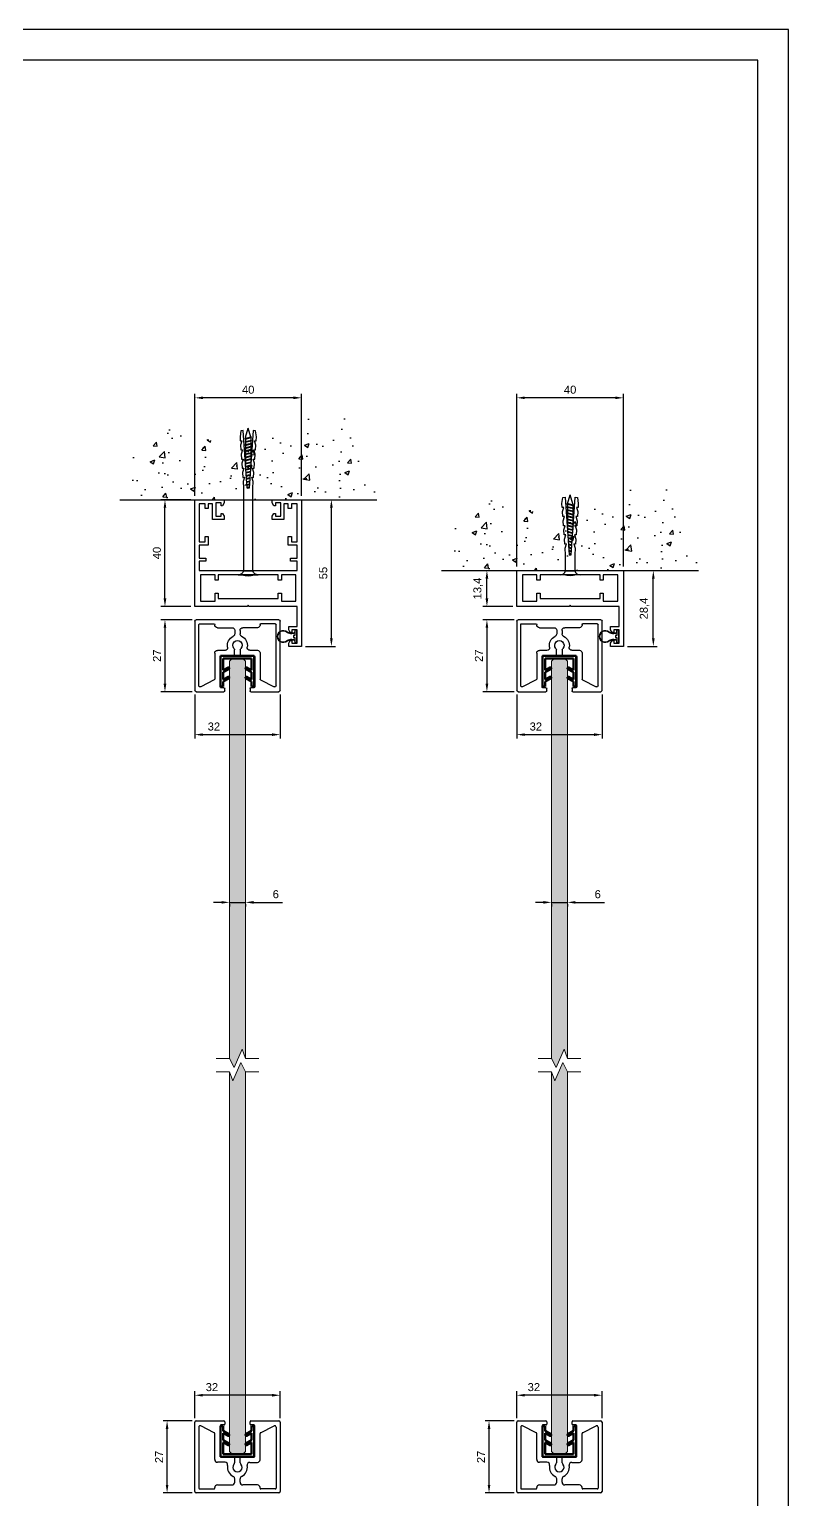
# Model space of a CAD drawing. Header units: millimetres. Extents: x 3538 to 5995, y -682 to 159.
# Drawn here: x 4450 to 4735, y -392 to 159 of the extents above; entities that cross this region are included whole.
import ezdxf

# ---------------------------------------------------------------- set-up
doc = ezdxf.new("R2010")
doc.units = ezdxf.units.MM
for name, color, linetype in [('Blocchi', 7, 'Continuous'), ('COMP', 41, 'Continuous'), ('GUARNIZIONE_MONT', 7, 'Continuous'), ('quote', 3, 'Continuous')]:
    doc.layers.add(name, color=color, linetype=linetype)
doc.layers.add('GLASS & JOINTS', color=250, linetype='Continuous', lineweight=13)
doc.layers.add('GLASS HATCH', color=7, linetype='Continuous', true_color=0xb8ffed, transparency=0.5)
doc.styles.get("Standard").update_dxf_attribs({"font": 'arial.ttf'})
doc.dimstyles.new('ISO-25$0', dxfattribs={"dimtxt": 3, "dimasz": 3, "dimexe": 1.5, "dimexo": 1.5, "dimgap": 1.5, "dimtad": 1, "dimtxsty": 'Standard', "dimcen": 2.5, "dimadec": 0, "dimazin": 0, "dimtfac": 1, "dimtmove": 0, "dimatfit": 3, "dimfxl": 1, "dimarcsym": 0})

# ---------------------------------------------------------------- blocks, each defined once
blk = doc.blocks.new('48750')
at = {"layer": 'COMP'}
for p, q in [((-3.8, 1.56), (-4.38, 1.84)), ((-1.46, 1.14), (-2.05, 1.14)), ((-4.38, -1.84), (-3.8, -1.56)), ((-2.05, -1.14), (-1.46, -1.14))]:
    blk.add_line(p, q, dxfattribs=at)
blk.add_lwpolyline([(-0.95, 1.75, -0.414214), (-1.45, 1.25), (-2.05, 1.25, -0.117054), (-3.75, 1.65), (-4.33, 1.94, 1.622467), (-4.33, -1.94), (-3.75, -1.65, -0.117054), (-2.05, -1.25), (-1.45, -1.25, -0.414214), (-0.95, -1.75), (-0.95, -2.41), (0, -2.41), (0, 2.41), (-0.95, 2.41)], format="xyb", close=True, dxfattribs=at)
blk.add_lwpolyline([(-0.1, 2.32), (-0.85, 2.32), (-0.85, 0.4), (-1.35, 0.4), (-1.35, -0.4), (-0.85, -0.4), (-0.85, -2.31), (-0.1, -2.31)], close=True, dxfattribs=at)
for centre, radius, start, end in [((-5.3, 0), 2.07, 63.2948, 296.7052), ((-2.05, 5.03), 3.89, 243.2948, 270), ((-1.46, 1.75), 0.61, 270, 0), ((-2.05, -5.03), 3.89, 90, 116.7052), ((-1.46, -1.75), 0.61, 0, 90)]:
    blk.add_arc(centre, radius, start, end, dxfattribs=at)
blk = doc.blocks.new('cassaporta Glass')
at = {"color": 4}
for p, q in [((20, 15), (15.2, 15)), ((15.2, 15), (15.2, 13.8)), ((15.2, 13.8), (15.77, 12.75)), ((15.77, 12.75), (16.4, 12.75)), ((16.4, 12.75), (16.4, 13.8)), ((16.4, 13.8), (18.4, 13.8)), ((18.4, 13.8), (18.4, 8.8)), ((20, -40), (20, 15)), ((15.77, 9.85), (15.2, 8.8)), ((15.2, 8.8), (15.2, 7.6)), ((15.2, 7.6), (18.4, 7.6)), ((16.4, 9.85), (15.77, 9.85)), ((16.4, 8.8), (16.4, 9.85)), ((18.4, 8.8), (16.4, 8.8)), ((18.4, 7.6), (18.4, 0)), ((-0.4, 0), (-20, 0)), ((-20, 0), (-20, -40)), ((-17.9, -11.8), (-17.9, -2)), ((-17.9, -2), (-12.45, -2)), ((-12.45, -2), (-12.45, -5)), ((-12.45, -5), (-11.25, -5)), ((-11.25, -5), (-11.25, -3)), ((-11.25, -3), (11.25, -3)), ((0, -0.4), (-0.4, 0)), ((0.4, 0), (0, -0.4)), ((18.4, 0), (0.4, 0)), ((11.25, -3), (11.25, -5)), ((11.25, -5), (12.45, -5)), ((12.45, -5), (12.45, -2)), ((12.45, -2), (17.9, -2)), ((17.9, -2), (17.9, -11.8)), ((-11.25, -9.8), (-12.45, -9.8)), ((-12.45, -9.8), (-12.45, -11.8)), ((-11.25, -11.8), (-11.25, -9.8)), ((12.45, -9.8), (11.25, -9.8)), ((11.25, -9.8), (11.25, -11.8)), ((12.45, -11.8), (12.45, -9.8)), ((-18.4, -16.9), (-18.4, -13.4)), ((-18.4, -13.4), (18.4, -13.4)), ((-12.45, -11.8), (-17.9, -11.8)), ((11.25, -11.8), (-11.25, -11.8)), ((17.9, -11.8), (12.45, -11.8)), ((18.4, -13.4), (18.4, -16.9)), ((-15.9, -16.9), (-18.4, -16.9)), ((-18.4, -22.95), (-18.4, -18.1)), ((-18.4, -18.1), (-15.9, -18.1)), ((-15.9, -18.1), (-15.9, -16.9)), ((18.4, -16.9), (15.9, -16.9)), ((15.9, -16.9), (15.9, -18.1)), ((15.9, -18.1), (18.4, -18.1)), ((18.4, -18.1), (18.4, -22.95)), ((-15, -22.95), (-18.4, -22.95)), ((-18.4, -38.4), (-18.4, -24.15)), ((-18.4, -24.15), (-16.2, -24.15)), ((-16.2, -24.15), (-16.2, -26.15)), ((-16.2, -26.15), (-15, -26.15)), ((-15, -26.15), (-15, -22.95)), ((18.4, -22.95), (15, -22.95)), ((15, -22.95), (15, -26.15)), ((15, -26.15), (16.2, -26.15)), ((16.2, -26.15), (16.2, -24.15)), ((16.2, -24.15), (18.4, -24.15)), ((18.4, -24.15), (18.4, -38.4)), ((-9, -32.6), (-13.4, -32.6)), ((-13.4, -32.6), (-13.4, -38.4)), ((-9, -33.8), (-9, -32.6)), ((13.4, -32.6), (9, -32.6)), ((9, -32.6), (9, -33.8)), ((13.4, -38.4), (13.4, -32.6)), ((-16.2, -38.4), (-18.4, -38.4)), ((-15, -36.7), (-16.2, -36.7)), ((-16.2, -36.7), (-16.2, -38.4)), ((-15, -38.4), (-15, -36.7)), ((-13.4, -38.4), (-15, -38.4)), ((-12.2, -38.8), (-12.2, -33.8)), ((-12.2, -33.8), (-10.2, -33.8)), ((-10.2, -33.8), (-10.2, -34.85)), ((-10.2, -34.85), (-9.58, -34.85)), ((-9.58, -37.75), (-10.2, -37.75)), ((-10.2, -37.75), (-10.2, -38.8)), ((-9.58, -34.85), (-9, -33.8)), ((-9, -38.8), (-9.58, -37.75)), ((9, -33.8), (9.57, -34.85)), ((9.57, -37.75), (9, -38.8)), ((9.57, -34.85), (10.2, -34.85)), ((10.2, -37.75), (9.57, -37.75)), ((10.2, -34.85), (10.2, -33.8)), ((10.2, -33.8), (12.2, -33.8)), ((10.2, -38.8), (10.2, -37.75)), ((12.2, -33.8), (12.2, -38.8)), ((15, -38.4), (13.4, -38.4)), ((16.2, -36.7), (15, -36.7)), ((15, -36.7), (15, -38.4)), ((16.2, -38.4), (16.2, -36.7)), ((18.4, -38.4), (16.2, -38.4)), ((-20, -40), (-9, -40)), ((-10.2, -38.8), (-12.2, -38.8)), ((-9, -40), (-9, -38.8)), ((9, -38.8), (9, -40)), ((9, -40), (20, -40)), ((12.2, -38.8), (10.2, -38.8))]:
    blk.add_line(p, q, dxfattribs=at)
blk = doc.blocks.new('tassello lungo')
at = {"color": 3}
blk.add_lwpolyline([(-1.72, 1.56), (1.72, 1.56), (1.72, 32.5), (1.89, 34.99), (1.38, 36.6), (2, 36.55), (2.13, 38.42), (1.62, 40.03), (2.24, 39.98), (2.37, 41.85), (1.86, 43.45), (2.48, 43.41), (2.61, 45.28), (2.1, 46.88), (2.72, 46.84), (2.85, 48.71), (2.34, 50.31), (2.96, 50.27), (3.07, 51.83), (2.76, 54.04), (1.88, 54.1), (0.37, 32.5), (-0.37, 32.5), (-1.88, 54.1), (-2.76, 54.04), (-3.07, 51.83), (-2.96, 50.27), (-2.34, 50.31), (-2.85, 48.71), (-2.72, 46.84), (-2.1, 46.88), (-2.61, 45.28), (-2.48, 43.41), (-1.86, 43.45), (-2.37, 41.85), (-2.24, 39.98), (-1.62, 40.03), (-2.13, 38.42), (-2, 36.55), (-1.38, 36.6), (-1.89, 34.99), (-1.72, 32.5)], close=True, dxfattribs=at)
at = {"color": 8}
for points in [[(-1.16, 51.16, 0.243659), (-1.16, 50.91)], [(-1.16, 50, 0.243659), (-1.16, 49.75)], [(1.16, 51.47, 0.243659), (1.16, 51.73)], [(1.16, 50.31, 0.243659), (1.16, 50.57)], [(-1.16, 48.84, 0.243659), (-1.16, 48.58)], [(-1.16, 47.68, 0.243659), (-1.16, 47.42)], [(-1.16, 46.52, 0.243659), (-1.16, 46.26)], [(-1.16, 45.36, 0.243659), (-1.16, 45.1)], [(-1.16, 44.2, 0.243659), (-1.16, 43.94)], [(1.16, 49.15, 0.243659), (1.16, 49.41)], [(1.16, 47.99, 0.243659), (1.16, 48.25)], [(1.16, 46.83, 0.243659), (1.16, 47.09)], [(1.16, 45.67, 0.243659), (1.16, 45.92)], [(1.16, 44.51, 0.243659), (1.16, 44.76)]]:
    blk.add_lwpolyline(points, format="xyb", dxfattribs=at)
for points in [[(-1.16, 51.16), (1.16, 51.73)], [(-1.16, 50.91), (1.16, 51.47)], [(-1.16, 50), (1.16, 50.57)], [(-1.16, 49.75), (1.16, 50.31)], [(-1.03, 51.61), (0, 55.04)], [(-1.03, 51.61), (-1.03, 51.19)], [(-1.03, 50.94), (-1.03, 50.03)], [(-1.03, 49.78), (-1.03, 48.87)], [(1.01, 51.69), (0, 55.04)], [(1.03, 51.44), (1.03, 50.54)], [(1.03, 50.28), (1.03, 49.38)], [(-1.16, 48.84), (1.16, 49.41)], [(-1.16, 48.58), (1.16, 49.15)], [(-1.16, 47.68), (1.16, 48.25)], [(-1.16, 47.42), (1.16, 47.99)], [(-1.16, 46.52), (1.16, 47.09)], [(-1.16, 46.26), (1.16, 46.83)], [(-1.16, 45.36), (1.16, 45.92)], [(-1.16, 45.1), (1.16, 45.67)], [(-1.16, 44.2), (1.16, 44.76)], [(-1.16, 43.94), (1.16, 44.51)], [(-1.03, 48.61), (-1.03, 47.71)], [(-1.03, 47.45), (-1.03, 46.55)], [(-1.03, 46.29), (-1.03, 45.39)], [(-1.03, 45.13), (-1.03, 44.23)], [(1.03, 49.12), (1.03, 48.22)], [(1.03, 47.96), (1.03, 47.05)], [(1.03, 46.8), (1.03, 45.89)], [(1.03, 45.64), (1.03, 44.73)], [(1.03, 44.48), (1.03, 43.57)], [(-1.11, 43.05), (1.15, 43.6)], [(-1.09, 42.8), (1.13, 43.34)], [(-1.03, 43.97), (-1.03, 43.07)], [(-1.03, 42.81), (-1.03, 41.93)], [(-1.03, 41.91), (1.07, 42.42)], [(-1.01, 41.66), (1.05, 42.16)], [(-0.95, 40.77), (0.98, 41.24)], [(-0.93, 40.51), (0.96, 40.98)], [(-0.87, 39.63), (0.9, 40.06)], [(-0.85, 39.37), (0.88, 39.8)], [(-0.79, 38.48), (0.82, 38.88)], [(-0.77, 38.23), (0.8, 38.62)], [(1.03, 43.32), (1.03, 42.41)], [(1.03, 42.15), (1.03, 41.93)], [(-0.71, 37.34), (0.74, 37.7)], [(-0.69, 37.09), (0.72, 37.43)], [(-0.63, 36.2), (0.65, 36.52)], [(-0.61, 35.95), (0.63, 36.25)], [(-0.55, 35.06), (0.57, 35.33)], [(-0.53, 34.81), (0.55, 35.07)], [(-0.47, 33.92), (0.49, 34.15)], [(-0.45, 33.67), (0.47, 33.89)], [(-0.39, 32.78), (0.4, 32.97)], [(-0.37, 32.53), (0.39, 32.71)]]:
    blk.add_lwpolyline(points, dxfattribs=at)
at = {"color": 3}
blk.add_lwpolyline([(-3.75, 0), (3.75, 0, -0.340122), (1.72, 1.56), (-1.72, 1.56, -0.340122)], format="xyb", close=True, dxfattribs=at)
blk.add_lwpolyline([(-2.34, 0, 0.133333), (2.34, 0)], format="xyb", dxfattribs=at)
blk = doc.blocks.new('tassello')
at = {"color": 3}
blk.add_lwpolyline([(3, 0), (-3, 0, -0.340122), (-1.38, -1.25), (1.38, -1.25, -0.340122)], format="xyb", close=True, dxfattribs=at)
blk.add_lwpolyline([(1.87, 0, 0.133333), (-1.88, 0)], format="xyb", dxfattribs=at)
blk.add_lwpolyline([(1.38, -1.25), (-1.38, -1.25), (-1.38, -6), (-1.51, -8), (-1.1, -9.28), (-1.6, -9.24), (-1.71, -10.74), (-1.29, -12.02), (-1.79, -11.99), (-1.9, -13.48), (-1.49, -14.76), (-1.99, -14.73), (-2.09, -16.23), (-1.68, -17.51), (-2.18, -17.47), (-2.28, -18.97), (-1.87, -20.25), (-2.37, -20.22), (-2.46, -21.46), (-2.2, -23.23), (-1.51, -23.28), (-0.3, -6), (0.3, -6), (1.51, -23.28), (2.2, -23.23), (2.46, -21.46), (2.37, -20.22), (1.87, -20.25), (2.28, -18.97), (2.18, -17.47), (1.68, -17.51), (2.09, -16.23), (1.99, -14.73), (1.49, -14.76), (1.9, -13.48), (1.79, -11.99), (1.29, -12.02), (1.71, -10.74), (1.6, -9.24), (1.1, -9.28), (1.51, -8), (1.38, -6)], close=True, dxfattribs=at)
at = {"color": 8}
for points in [[(0.49, -8.76), (-0.51, -9)], [(0.44, -8.05), (-0.46, -8.27)], [(0.43, -7.85), (-0.44, -8.06)], [(0.38, -7.14), (-0.39, -7.32)], [(0.36, -6.93), (-0.38, -7.11)], [(0.31, -6.22), (-0.32, -6.38)], [(0.3, -6.02), (-0.31, -6.17)], [(0.76, -12.61), (-0.79, -12.99)], [(0.75, -12.41), (-0.77, -12.78)], [(0.7, -11.7), (-0.72, -12.05)], [(0.68, -11.5), (-0.71, -11.84)], [(0.63, -10.79), (-0.65, -11.1)], [(0.62, -10.59), (-0.64, -10.89)], [(0.57, -9.87), (-0.59, -10.16)], [(0.55, -9.67), (-0.57, -9.95)], [(0.5, -8.96), (-0.52, -9.21)], [(0.92, -15.36), (-0.93, -15.81)], [(0.92, -16.29), (-0.93, -16.74)], [(0.92, -17.22), (-0.93, -17.67)], [(0.89, -14.44), (-0.92, -14.88)], [(0.92, -15.15), (-0.93, -15.61)], [(0.92, -16.08), (-0.93, -16.53)], [(0.92, -17.01), (-0.93, -17.46)], [(0.87, -14.24), (-0.9, -14.67)], [(0.82, -13.53), (-0.85, -13.94)], [(0.81, -13.32), (-0.84, -13.73)], [(-0.82, -13.72), (-0.82, -13.55)], [(-0.82, -14.65), (-0.82, -13.93)], [(-0.82, -15.58), (-0.82, -14.86)], [(-0.82, -16.51), (-0.82, -15.79)], [(-0.82, -17.44), (-0.82, -16.72)], [(0.83, -14.25), (0.83, -13.55)], [(0.83, -15.18), (0.83, -14.45)], [(0.83, -16.11), (0.83, -15.38)], [(0.83, -17.03), (0.83, -16.31)], [(0.83, -17.96), (0.83, -17.24)], [(0.92, -18.14), (-0.93, -18.6)], [(0.92, -19.07), (-0.93, -19.53)], [(0.92, -20), (-0.93, -20.45)], [(0.92, -20.93), (-0.93, -21.38)], [(0.92, -17.94), (-0.93, -18.39)], [(0.92, -18.87), (-0.93, -19.32)], [(0.92, -19.8), (-0.93, -20.25)], [(0.92, -20.72), (-0.93, -21.18)], [(-0.82, -18.37), (-0.82, -17.64)], [(-0.82, -19.3), (-0.82, -18.57)], [(-0.82, -20.22), (-0.82, -19.5)], [(-0.82, -21.15), (-0.82, -20.43)], [(-0.8, -21.35), (0, -24.04)], [(0.83, -21.29), (0, -24.04)], [(0.83, -18.89), (0.83, -18.17)], [(0.83, -19.82), (0.83, -19.1)], [(0.83, -20.75), (0.83, -20.03)], [(0.83, -21.29), (0.83, -20.95)]]:
    blk.add_lwpolyline(points, dxfattribs=at)
for points in [[(-0.93, -15.61, 0.243659), (-0.93, -15.81)], [(-0.93, -16.53, 0.243659), (-0.93, -16.74)], [(-0.93, -17.46, 0.243659), (-0.93, -17.67)], [(0.92, -15.36, 0.243659), (0.92, -15.15)], [(0.92, -16.29, 0.243659), (0.92, -16.08)], [(0.92, -17.22, 0.243659), (0.92, -17.01)], [(-0.93, -18.39, 0.243659), (-0.93, -18.6)], [(-0.93, -19.32, 0.243659), (-0.93, -19.53)], [(-0.93, -20.25, 0.243659), (-0.93, -20.45)], [(-0.93, -21.18, 0.243659), (-0.93, -21.38)], [(0.92, -18.14, 0.243659), (0.92, -17.94)], [(0.92, -19.07, 0.243659), (0.92, -18.87)], [(0.92, -20, 0.243659), (0.92, -19.8)], [(0.92, -20.93, 0.243659), (0.92, -20.72)]]:
    blk.add_lwpolyline(points, format="xyb", dxfattribs=at)
blk = doc.blocks.new('guarnizione vetro 6mm porta')
at = {"layer": 'GUARNIZIONE_MONT', "color": 7, "linetype": 'Continuous', "lineweight": 50}
for p, q in [((-5.3, 11.5), (-6.3, 11.5)), ((-6.3, 11.5), (-6.3, 0)), ((-5.3, 9.73), (-5.3, 11.5)), ((5.3, 11.5), (5.3, 9.73)), ((6.3, 11.5), (5.3, 11.5)), ((6.3, 0), (6.3, 11.5)), ((-3.18, 8.51), (-5.3, 9.73)), ((-5.3, 6.23), (-5.3, 8.92)), ((-5.3, 8.92), (-3.53, 7.9)), ((-3.18, 5.01), (-5.3, 6.23)), ((-3.12, 8.01), (-3.07, 8.1)), ((3.07, 8.1), (3.12, 8.01)), ((5.3, 9.73), (3.18, 8.51)), ((5.3, 6.23), (3.18, 5.01)), ((3.53, 7.9), (5.3, 8.92)), ((5.3, 8.92), (5.3, 6.23)), ((-6.3, 0), (6.3, 0)), ((-5.3, 1), (-5.3, 5.42)), ((-5.3, 5.42), (-3.53, 4.4)), ((5.3, 1), (-5.3, 1)), ((-3.12, 4.51), (-3.07, 4.6)), ((3.07, 4.6), (3.12, 4.51)), ((3.53, 4.4), (5.3, 5.42)), ((5.3, 5.42), (5.3, 1))]:
    blk.add_line(p, q, dxfattribs=at)
for centre, start, end in [((-3.38, 8.16), 240, 330), ((-3.33, 8.25), 330, 60), ((3.33, 8.25), 120, 210), ((3.38, 8.16), 210, 300), ((-3.38, 4.66), 240, 330), ((-3.33, 4.75), 330, 60), ((3.33, 4.75), 120, 210), ((3.38, 4.66), 210, 300)]:
    blk.add_arc(centre, 0.3, start, end, dxfattribs=at)
blk = doc.blocks.new('*D14')
at = {"layer": 'Defpoints', "color": 0, "transparency": 16777216}
for p in [(4525.4, -167.07), (4531.4, -167.07), (4531.4, -167.86)]:
    blk.add_point(p, dxfattribs=at)
at = {"layer": 'quote', "color": 0, "lineweight": -2, "transparency": 16777216}
for p, q in [((4522.4, -167.86), (4519.4, -167.86)), ((4525.4, -167.86), (4531.4, -167.86)), ((4525.4, -168.57), (4525.4, -169.36)), ((4531.4, -168.57), (4531.4, -169.36)), ((4534.4, -167.86), (4545.25, -167.86))]:
    blk.add_line(p, q, dxfattribs=at)
at = {"layer": 'quote', "color": 0, "transparency": 16777216}
for points in [[(4522.4, -167.36), (4522.4, -168.36), (4525.4, -167.86)], [(4534.4, -167.36), (4534.4, -168.36), (4531.4, -167.86)]]:
    blk.add_solid(points, dxfattribs=at)
at = {"layer": 'quote', "color": 0, "transparency": 16777216, "insert": (4542.76, -164.83), "char_height": 3, "attachment_point": 5}
blk.add_mtext('6', dxfattribs=at)
blk = doc.blocks.new('*D15')
at = {"layer": 'Defpoints', "color": 0, "transparency": 16777216}
for p in [(4646.2, -167.07), (4652.2, -167.07), (4652.2, -167.86)]:
    blk.add_point(p, dxfattribs=at)
at = {"layer": 'quote', "color": 0, "lineweight": -2, "transparency": 16777216}
for p, q in [((4643.2, -167.86), (4640.2, -167.86)), ((4646.2, -167.86), (4652.2, -167.86)), ((4646.2, -168.57), (4646.2, -169.36)), ((4652.2, -168.57), (4652.2, -169.36)), ((4655.2, -167.86), (4666.05, -167.86))]:
    blk.add_line(p, q, dxfattribs=at)
at = {"layer": 'quote', "color": 0, "transparency": 16777216}
for points in [[(4643.2, -167.36), (4643.2, -168.36), (4646.2, -167.86)], [(4655.2, -167.36), (4655.2, -168.36), (4652.2, -167.86)]]:
    blk.add_solid(points, dxfattribs=at)
at = {"layer": 'quote', "color": 0, "transparency": 16777216, "insert": (4663.56, -164.83), "char_height": 3, "attachment_point": 5}
blk.add_mtext('6', dxfattribs=at)
blk = doc.blocks.new('Cartiglio A3')
at = {"color": 6}
for points in [[(0, 726.876), (0, 0), (1034.376, 0), (1034.376, 726.876)], [(10, 716.876), (10, 10), (1024.376, 10), (1024.376, 716.876)]]:
    blk.add_lwpolyline(points, close=True, dxfattribs=at)
blk = doc.blocks.new('*D42')
at = {"layer": 'Defpoints', "color": 0, "transparency": 16777216}
for p in [(4501.18, -16.87), (4512.4, -16.87), (4512.4, -56.87)]:
    blk.add_point(p, dxfattribs=at)
at = {"layer": 'quote', "color": 0, "lineweight": -2, "transparency": 16777216}
for p, q in [((4510.9, -16.87), (4499.68, -16.87)), ((4501.18, -53.87), (4501.18, -19.87)), ((4510.9, -56.87), (4499.68, -56.87))]:
    blk.add_line(p, q, dxfattribs=at)
at = {"layer": 'quote', "color": 0, "transparency": 16777216}
for points in [[(4500.68, -19.87), (4501.68, -19.87), (4501.18, -16.87)], [(4500.68, -53.87), (4501.68, -53.87), (4501.18, -56.87)]]:
    blk.add_solid(points, dxfattribs=at)
at = {"layer": 'quote', "color": 0, "transparency": 16777216, "insert": (4498.15, -36.87), "char_height": 3, "attachment_point": 5, "rotation": 90}
blk.add_mtext('40', dxfattribs=at)
blk = doc.blocks.new('*D43')
at = {"layer": 'Defpoints', "color": 0, "transparency": 16777216}
for p in [(4552.4, -16.87), (4563.62, -16.87), (4552.4, -71.87)]:
    blk.add_point(p, dxfattribs=at)
at = {"layer": 'quote', "color": 0, "lineweight": -2, "transparency": 16777216}
for p, q in [((4553.9, -16.87), (4565.12, -16.87)), ((4563.62, -68.87), (4563.62, -19.87)), ((4553.9, -71.87), (4565.12, -71.87))]:
    blk.add_line(p, q, dxfattribs=at)
at = {"layer": 'quote', "color": 0, "transparency": 16777216}
for points in [[(4563.12, -19.87), (4564.12, -19.87), (4563.62, -16.87)], [(4563.12, -68.87), (4564.12, -68.87), (4563.62, -71.87)]]:
    blk.add_solid(points, dxfattribs=at)
at = {"layer": 'quote', "color": 0, "transparency": 16777216, "insert": (4560.59, -44.37), "char_height": 3, "attachment_point": 5, "rotation": 90}
blk.add_mtext('55', dxfattribs=at)
blk = doc.blocks.new('*D44')
at = {"layer": 'Defpoints', "color": 0, "transparency": 16777216}
for p in [(4512.4, 21.33), (4512.4, -16.87), (4552.4, -16.87)]:
    blk.add_point(p, dxfattribs=at)
at = {"layer": 'quote', "color": 0, "lineweight": -2, "transparency": 16777216}
for p, q in [((4512.4, -15.37), (4512.4, 22.83)), ((4552.4, -15.37), (4552.4, 22.83)), ((4549.4, 21.33), (4515.4, 21.33))]:
    blk.add_line(p, q, dxfattribs=at)
at = {"layer": 'quote', "color": 0, "transparency": 16777216}
for points in [[(4515.4, 21.83), (4515.4, 20.83), (4512.4, 21.33)], [(4549.4, 21.83), (4549.4, 20.83), (4552.4, 21.33)]]:
    blk.add_solid(points, dxfattribs=at)
at = {"layer": 'quote', "color": 0, "transparency": 16777216, "insert": (4532.4, 24.36), "char_height": 3, "attachment_point": 5}
blk.add_mtext('40', dxfattribs=at)
blk = doc.blocks.new('*D45')
at = {"layer": 'Defpoints', "color": 0, "transparency": 16777216}
for p in [(4621.98, -43.47), (4621.98, -43.47), (4633.2, -56.87)]:
    blk.add_point(p, dxfattribs=at)
at = {"layer": 'quote', "color": 0, "lineweight": -2, "transparency": 16777216}
for p, q in [((4621.98, -53.87), (4621.98, -46.47)), ((4631.7, -56.87), (4620.48, -56.87))]:
    blk.add_line(p, q, dxfattribs=at)
at = {"layer": 'quote', "color": 0, "transparency": 16777216}
for points in [[(4621.48, -46.47), (4622.48, -46.47), (4621.98, -43.47)], [(4621.48, -53.87), (4622.48, -53.87), (4621.98, -56.87)]]:
    blk.add_solid(points, dxfattribs=at)
at = {"layer": 'quote', "color": 0, "transparency": 16777216, "insert": (4618.68, -50.17), "char_height": 3, "attachment_point": 5, "rotation": 90}
blk.add_mtext('13,4', dxfattribs=at)
blk = doc.blocks.new('*D46')
at = {"layer": 'Defpoints', "color": 0, "transparency": 16777216}
for p in [(4684.42, -43.47), (4684.42, -43.47), (4673.2, -71.87)]:
    blk.add_point(p, dxfattribs=at)
at = {"layer": 'quote', "color": 0, "lineweight": -2, "transparency": 16777216}
for p, q in [((4684.42, -68.87), (4684.42, -46.47)), ((4674.7, -71.87), (4685.92, -71.87))]:
    blk.add_line(p, q, dxfattribs=at)
at = {"layer": 'quote', "color": 0, "transparency": 16777216}
for points in [[(4683.92, -46.47), (4684.92, -46.47), (4684.42, -43.47)], [(4683.92, -68.87), (4684.92, -68.87), (4684.42, -71.87)]]:
    blk.add_solid(points, dxfattribs=at)
at = {"layer": 'quote', "color": 0, "transparency": 16777216, "insert": (4681.12, -57.67), "char_height": 3, "attachment_point": 5, "rotation": 90}
blk.add_mtext('28,4', dxfattribs=at)
blk = doc.blocks.new('*D47')
at = {"layer": 'Defpoints', "color": 0, "transparency": 16777216}
for p in [(4633.2, 21.33), (4633.2, -43.47), (4673.2, -43.47)]:
    blk.add_point(p, dxfattribs=at)
at = {"layer": 'quote', "color": 0, "lineweight": -2, "transparency": 16777216}
for p, q in [((4633.2, -41.97), (4633.2, 22.83)), ((4673.2, -41.97), (4673.2, 22.83)), ((4670.2, 21.33), (4636.2, 21.33))]:
    blk.add_line(p, q, dxfattribs=at)
at = {"layer": 'quote', "color": 0, "transparency": 16777216}
for points in [[(4636.2, 21.83), (4636.2, 20.83), (4633.2, 21.33)], [(4670.2, 21.83), (4670.2, 20.83), (4673.2, 21.33)]]:
    blk.add_solid(points, dxfattribs=at)
at = {"layer": 'quote', "color": 0, "transparency": 16777216, "insert": (4653.2, 24.36), "char_height": 3, "attachment_point": 5}
blk.add_mtext('40', dxfattribs=at)
blk = doc.blocks.new('*D66')
at = {"layer": 'Defpoints', "color": 0, "transparency": 16777216}
for p in [(4512.87, -61.87), (4501.18, -88.87), (4512.87, -88.87)]:
    blk.add_point(p, dxfattribs=at)
at = {"layer": 'quote', "color": 0, "lineweight": -2, "transparency": 16777216}
for p, q in [((4511.37, -61.87), (4499.68, -61.87)), ((4501.18, -64.87), (4501.18, -85.87)), ((4511.37, -88.87), (4499.68, -88.87))]:
    blk.add_line(p, q, dxfattribs=at)
at = {"layer": 'quote', "color": 0, "transparency": 16777216}
for points in [[(4500.68, -64.87), (4501.68, -64.87), (4501.18, -61.87)], [(4500.68, -85.87), (4501.68, -85.87), (4501.18, -88.87)]]:
    blk.add_solid(points, dxfattribs=at)
at = {"layer": 'quote', "color": 0, "transparency": 16777216, "insert": (4498.18, -75.37), "char_height": 3, "attachment_point": 5, "rotation": 90}
blk.add_mtext('27', dxfattribs=at)
blk = doc.blocks.new('*D67')
at = {"layer": 'Defpoints', "color": 0, "transparency": 16777216}
for p in [(4512.37, -88.37), (4544.37, -88.37), (4544.37, -104.97)]:
    blk.add_point(p, dxfattribs=at)
at = {"layer": 'quote', "color": 0, "lineweight": -2, "transparency": 16777216}
for p, q in [((4512.37, -89.87), (4512.37, -106.47)), ((4544.37, -89.87), (4544.37, -106.47)), ((4515.37, -104.97), (4541.37, -104.97))]:
    blk.add_line(p, q, dxfattribs=at)
at = {"layer": 'quote', "color": 0, "transparency": 16777216}
for points in [[(4515.37, -104.47), (4515.37, -105.47), (4512.37, -104.97)], [(4541.37, -104.47), (4541.37, -105.47), (4544.37, -104.97)]]:
    blk.add_solid(points, dxfattribs=at)
at = {"layer": 'quote', "color": 0, "transparency": 16777216, "insert": (4519.54, -101.94), "char_height": 3, "attachment_point": 5}
blk.add_mtext('32', dxfattribs=at)
blk = doc.blocks.new('*D68')
at = {"layer": 'Defpoints', "color": 0, "transparency": 16777216}
for p in [(4501.97, -362.32), (4512.87, -362.32), (4512.87, -389.32)]:
    blk.add_point(p, dxfattribs=at)
at = {"layer": 'quote', "color": 0, "lineweight": -2, "transparency": 16777216}
for p, q in [((4511.37, -362.32), (4500.47, -362.32)), ((4501.97, -386.32), (4501.97, -365.32)), ((4511.37, -389.32), (4500.47, -389.32))]:
    blk.add_line(p, q, dxfattribs=at)
at = {"layer": 'quote', "color": 0, "transparency": 16777216}
for points in [[(4501.47, -365.32), (4502.47, -365.32), (4501.97, -362.32)], [(4501.47, -386.32), (4502.47, -386.32), (4501.97, -389.32)]]:
    blk.add_solid(points, dxfattribs=at)
at = {"layer": 'quote', "color": 0, "transparency": 16777216, "insert": (4498.97, -375.82), "char_height": 3, "attachment_point": 5, "rotation": 90}
blk.add_mtext('27', dxfattribs=at)
blk = doc.blocks.new('*D69')
at = {"layer": 'Defpoints', "color": 0, "transparency": 16777216}
for p in [(4512.37, -352.69), (4512.37, -362.82), (4544.37, -362.82)]:
    blk.add_point(p, dxfattribs=at)
at = {"layer": 'quote', "color": 0, "lineweight": -2, "transparency": 16777216}
for p, q in [((4512.37, -361.32), (4512.37, -351.19)), ((4541.37, -352.69), (4515.37, -352.69)), ((4544.37, -361.32), (4544.37, -351.19))]:
    blk.add_line(p, q, dxfattribs=at)
at = {"layer": 'quote', "color": 0, "transparency": 16777216}
for points in [[(4515.37, -352.19), (4515.37, -353.19), (4512.37, -352.69)], [(4541.37, -352.19), (4541.37, -353.19), (4544.37, -352.69)]]:
    blk.add_solid(points, dxfattribs=at)
at = {"layer": 'quote', "color": 0, "transparency": 16777216, "insert": (4518.8, -349.66), "char_height": 3, "attachment_point": 5}
blk.add_mtext('32', dxfattribs=at)
blk = doc.blocks.new('*D70')
at = {"layer": 'Defpoints', "color": 0, "transparency": 16777216}
for p in [(4633.67, -61.87), (4621.98, -88.87), (4633.67, -88.87)]:
    blk.add_point(p, dxfattribs=at)
at = {"layer": 'quote', "color": 0, "lineweight": -2, "transparency": 16777216}
for p, q in [((4632.17, -61.87), (4620.48, -61.87)), ((4621.98, -64.87), (4621.98, -85.87)), ((4632.17, -88.87), (4620.48, -88.87))]:
    blk.add_line(p, q, dxfattribs=at)
at = {"layer": 'quote', "color": 0, "transparency": 16777216}
for points in [[(4621.48, -64.87), (4622.48, -64.87), (4621.98, -61.87)], [(4621.48, -85.87), (4622.48, -85.87), (4621.98, -88.87)]]:
    blk.add_solid(points, dxfattribs=at)
at = {"layer": 'quote', "color": 0, "transparency": 16777216, "insert": (4618.98, -75.37), "char_height": 3, "attachment_point": 5, "rotation": 90}
blk.add_mtext('27', dxfattribs=at)
blk = doc.blocks.new('*D71')
at = {"layer": 'Defpoints', "color": 0, "transparency": 16777216}
for p in [(4633.17, -88.37), (4665.17, -88.37), (4665.17, -104.97)]:
    blk.add_point(p, dxfattribs=at)
at = {"layer": 'quote', "color": 0, "lineweight": -2, "transparency": 16777216}
for p, q in [((4633.17, -89.87), (4633.17, -106.47)), ((4665.17, -89.87), (4665.17, -106.47)), ((4636.17, -104.97), (4662.17, -104.97))]:
    blk.add_line(p, q, dxfattribs=at)
at = {"layer": 'quote', "color": 0, "transparency": 16777216}
for points in [[(4636.17, -104.47), (4636.17, -105.47), (4633.17, -104.97)], [(4662.17, -104.47), (4662.17, -105.47), (4665.17, -104.97)]]:
    blk.add_solid(points, dxfattribs=at)
at = {"layer": 'quote', "color": 0, "transparency": 16777216, "insert": (4640.34, -101.94), "char_height": 3, "attachment_point": 5}
blk.add_mtext('32', dxfattribs=at)
blk = doc.blocks.new('*D72')
at = {"layer": 'Defpoints', "color": 0, "transparency": 16777216}
for p in [(4622.77, -362.32), (4633.67, -362.32), (4633.67, -389.32)]:
    blk.add_point(p, dxfattribs=at)
at = {"layer": 'quote', "color": 0, "lineweight": -2, "transparency": 16777216}
for p, q in [((4632.17, -362.32), (4621.27, -362.32)), ((4622.77, -386.32), (4622.77, -365.32)), ((4632.17, -389.32), (4621.27, -389.32))]:
    blk.add_line(p, q, dxfattribs=at)
at = {"layer": 'quote', "color": 0, "transparency": 16777216}
for points in [[(4622.27, -365.32), (4623.27, -365.32), (4622.77, -362.32)], [(4622.27, -386.32), (4623.27, -386.32), (4622.77, -389.32)]]:
    blk.add_solid(points, dxfattribs=at)
at = {"layer": 'quote', "color": 0, "transparency": 16777216, "insert": (4619.77, -375.82), "char_height": 3, "attachment_point": 5, "rotation": 90}
blk.add_mtext('27', dxfattribs=at)
blk = doc.blocks.new('*D73')
at = {"layer": 'Defpoints', "color": 0, "transparency": 16777216}
for p in [(4633.17, -352.69), (4633.17, -362.82), (4665.17, -362.82)]:
    blk.add_point(p, dxfattribs=at)
at = {"layer": 'quote', "color": 0, "lineweight": -2, "transparency": 16777216}
for p, q in [((4633.17, -361.32), (4633.17, -351.19)), ((4662.17, -352.69), (4636.17, -352.69)), ((4665.17, -361.32), (4665.17, -351.19))]:
    blk.add_line(p, q, dxfattribs=at)
at = {"layer": 'quote', "color": 0, "transparency": 16777216}
for points in [[(4636.17, -352.19), (4636.17, -353.19), (4633.17, -352.69)], [(4662.17, -352.19), (4662.17, -353.19), (4665.17, -352.69)]]:
    blk.add_solid(points, dxfattribs=at)
at = {"layer": 'quote', "color": 0, "transparency": 16777216, "insert": (4639.6, -349.66), "char_height": 3, "attachment_point": 5}
blk.add_mtext('32', dxfattribs=at)
blk = doc.blocks.new('ANTA SLIM 8mm')
at = {"color": 7}
for p, q in [((3182.88, -468.56), (3182.88, -442.56)), ((3183.38, -442.06), (3193.83, -442.06)), ((3184.38, -444.37), (3184.38, -467.26)), ((3190.21, -446.47), (3185.1, -443.92)), ((3192.38, -443.86), (3192.38, -455.26)), ((3193.83, -443.56), (3192.68, -443.56)), ((3194.13, -442.36), (3194.13, -443.26)), ((3203.63, -443.26), (3203.63, -442.36)), ((3203.93, -442.06), (3214.38, -442.06)), ((3205.08, -443.56), (3203.93, -443.56)), ((3205.38, -455.26), (3205.38, -443.86)), ((3207.55, -446.47), (3212.66, -443.92)), ((3213.38, -444.37), (3213.38, -467.26)), ((3214.88, -442.56), (3214.88, -468.56)), ((3190.38, -456.56), (3190.38, -446.74)), ((3207.38, -456.59), (3207.38, -446.74)), ((3194.22, -457.56), (3191.38, -457.56)), ((3192.68, -455.56), (3197.49, -455.56)), ((3197.79, -455.86), (3197.79, -457.76)), ((3199.97, -457.76), (3199.97, -455.86)), ((3200.27, -455.56), (3205.08, -455.56)), ((3203.55, -457.59), (3206.38, -457.59)), ((3184.68, -467.56), (3190.08, -467.56)), ((3190.38, -467.26), (3190.38, -467.06)), ((3191.38, -466.06), (3196.88, -466.06)), ((3197.88, -465.06), (3197.88, -463.76)), ((3199.88, -465.06), (3199.88, -463.76)), ((3206.38, -466.06), (3200.88, -466.06)), ((3207.38, -467.26), (3207.38, -467.06)), ((3213.08, -467.56), (3207.68, -467.56)), ((3214.38, -469.06), (3183.38, -469.06))]:
    blk.add_line(p, q, dxfattribs=at)
for centre, radius, start, end in [((3183.38, -442.56), 0.5, 90, 180), ((3184.88, -444.37), 0.5, 63.4349, 180), ((3190.08, -446.74), 0.3, 360, 63.4349), ((3192.68, -443.86), 0.3, 90, 180), ((3193.83, -442.36), 0.3, 0, 90), ((3193.83, -443.26), 0.3, 270, 0), ((3203.93, -442.36), 0.3, 90, 180), ((3203.93, -443.26), 0.3, 180, 270), ((3205.08, -443.86), 0.3, 0, 90), ((3207.68, -446.74), 0.3, 116.5651, 180), ((3212.88, -444.37), 0.5, 0, 116.5651), ((3214.38, -442.56), 0.5, 0, 90), ((3191.38, -456.56), 1, 180, 270), ((3192.68, -455.26), 0.3, 180, 270), ((3194.22, -458.56), 1, 349.1459, 90), ((3197.49, -455.86), 0.3, 360, 90), ((3200.27, -455.86), 0.3, 90, 180), ((3205.08, -455.26), 0.3, 270, 0), ((3206.38, -456.59), 1, 270, 0), ((3198.88, -459.45), 3.75, 169.1459, 245.0989), ((3198.88, -459.45), 1.75, 137.369, 42.631), ((3196.88, -463.76), 1, 0, 65.0989), ((3197.04, -457.76), 0.75, 317.369, 0), ((3200.88, -463.76), 1, 114.9011, 180), ((3200.72, -457.76), 0.75, 180, 222.631), ((3198.88, -459.45), 3.75, 294.9011, 10.4859), ((3203.55, -458.59), 1, 90, 190.4859), ((3183.38, -468.56), 0.5, 180, 270), ((3184.68, -467.26), 0.3, 180, 270), ((3190.08, -467.26), 0.3, 270, 0), ((3191.38, -467.06), 1, 90, 180), ((3196.88, -465.06), 1, 270, 0), ((3200.88, -465.06), 1, 180, 270), ((3206.38, -467.06), 1, 0, 90), ((3207.68, -467.26), 0.3, 180, 270), ((3213.08, -467.26), 0.3, 270, 0), ((3214.38, -468.56), 0.5, 270, 0)]:
    blk.add_arc(centre, radius, start, end, dxfattribs=at)

msp = doc.modelspace()

# ---------------------------------------------------------------- hatches: boundary and pattern name
h = msp.add_hatch()
h.set_pattern_fill('AR-CONC', color=256, scale=0.1)
h.set_pattern_definition([(50, (2047.692, -1587.011), (18.21847, -1.59391), [1.905, -20.955]), (355, (2047.692, -1587.011), (-3.52434, 19.10568), [1.524, -16.76406]), (100.45144, (2049.21, -1587.144), (14.69412, 17.51178), [1.619, -17.80902]), (46.1842, (2047.692, -1581.931), (27.1079, -4.20423), [2.8575, -31.4325]), (96.6356, (2049.951, -1582.281), (23.74041, 24.74261), [2.4285, -26.71356]), (351.1842, (2047.692, -1581.93), (23.74041, 24.7426), [2.286, -25.14597]), (21, (2050.232, -1583.201), (15.16144, -10.22652), [1.905, -20.955]), (326, (2050.232, -1583.201), (6.1802, 18.4188), [1.524, -16.764]), (71.45144, (2051.496, -1584.053), (21.34164, 8.19228), [1.619, -17.80899]), (37.5, (2047.6923, -1587.011), (0.30886, 8.455504), [0, -16.5608, 0, -17.018, 0, -16.8275]), (7.5, (2047.692, -1587.011), (6.681966, 10.018057), [0, -9.7028, 0, -16.1798, 0, -6.4135]), (327.5, (2042.028, -1587.011), (13.55906, -0.572874), [0, -6.35, 0, -19.812, 0, -26.289]), (317.5, (2039.488, -1587.011), (14.81292, 2.54265), [0, -8.255, 0, -13.1572, 0, -18.669])])
edge = h.paths.add_edge_path()
edge.add_spline(control_points=[(4532.402, 3.217), (4544.846, 5.546), (4569.867, 29.492), (4577.003, -1.274), (4580.62, -16.87)], knot_values=[66.530225, 66.530225, 66.530225, 66.530225, 101.7331283, 137.9242459, 137.9242459, 137.9242459, 137.9242459], degree=3, periodic=0)
edge.add_line((4580.62, -16.87), (4532.402, -16.87))
edge.add_line((4532.402, -16.87), (4532.402, 3.217))
edge = h.paths.add_edge_path()
edge.add_line((4532.402, -16.87), (4484.183, -16.87))
edge.add_spline(control_points=[(4484.183, -16.87), (4488.517, -2.357), (4496.296, 23.69), (4518.829, 2.105), (4530.384, 2.84), (4532.402, 3.217)], knot_values=[0, 0, 0, 0, 33.8878528, 60.8233097, 66.530225, 66.530225, 66.530225, 66.530225], degree=3, periodic=0)
edge.add_line((4532.402, 3.217), (4532.402, -16.87))
h = msp.add_hatch()
h.set_pattern_fill('AR-CONC', color=256, scale=0.1)
h.set_pattern_definition([(50, (2168.492, -1613.611), (18.21847, -1.59391), [1.905, -20.955]), (355, (2168.492, -1613.611), (-3.52434, 19.10568), [1.524, -16.76406]), (100.45144, (2170.01, -1613.744), (14.69412, 17.51178), [1.619, -17.80902]), (46.1842, (2168.492, -1608.531), (27.1079, -4.20423), [2.8575, -31.4325]), (96.6356, (2170.751, -1608.881), (23.74041, 24.74261), [2.4285, -26.71356]), (351.1842, (2168.492, -1608.53), (23.74041, 24.7426), [2.286, -25.14597]), (21, (2171.032, -1609.801), (15.16144, -10.22652), [1.905, -20.955]), (326, (2171.032, -1609.801), (6.1802, 18.4188), [1.524, -16.764]), (71.45144, (2172.296, -1610.653), (21.34164, 8.19228), [1.619, -17.80899]), (37.5, (2168.4923, -1613.611), (0.30886, 8.455504), [0, -16.5608, 0, -17.018, 0, -16.8275]), (7.5, (2168.492, -1613.611), (6.681966, 10.018057), [0, -9.7028, 0, -16.1798, 0, -6.4135]), (327.5, (2162.828, -1613.611), (13.55906, -0.572874), [0, -6.35, 0, -19.812, 0, -26.289]), (317.5, (2160.288, -1613.611), (14.81292, 2.54265), [0, -8.255, 0, -13.1572, 0, -18.669])])
edge = h.paths.add_edge_path()
edge.add_spline(control_points=[(4653.202, -23.383), (4665.646, -21.054), (4690.667, 2.892), (4697.803, -27.874), (4701.42, -43.47)], knot_values=[66.530225, 66.530225, 66.530225, 66.530225, 101.7331283, 137.9242459, 137.9242459, 137.9242459, 137.9242459], degree=3, periodic=0)
edge.add_line((4701.42, -43.47), (4653.202, -43.47))
edge.add_line((4653.202, -43.47), (4653.202, -23.383))
edge = h.paths.add_edge_path()
edge.add_line((4653.202, -43.47), (4604.983, -43.47))
edge.add_spline(control_points=[(4604.983, -43.47), (4609.317, -28.957), (4617.096, -2.91), (4639.629, -24.495), (4651.184, -23.76), (4653.202, -23.383)], knot_values=[0, 0, 0, 0, 33.8878528, 60.8233097, 66.530225, 66.530225, 66.530225, 66.530225], degree=3, periodic=0)
edge.add_line((4653.202, -23.383), (4653.202, -43.47))
at = {"layer": 'GLASS HATCH'}
h = msp.add_hatch(color=256, dxfattribs=at)
h.dxf.hatch_style = 1
h.paths.add_polyline_path([(4531.402, -77.37), (4530.402, -76.37), (4526.402, -76.37), (4525.402, -77.37), (4525.402, -226.411), (4527.134, -229.81), (4530.134, -222.941), (4531.384, -226.376), (4531.402, -226.376)])
h = msp.add_hatch(color=256, dxfattribs=at)
h.dxf.hatch_style = 1
h.paths.add_polyline_path([(4652.202, -77.37), (4651.202, -76.37), (4647.202, -76.37), (4646.202, -77.37), (4646.202, -226.411), (4647.934, -229.81), (4650.934, -222.941), (4652.184, -226.376), (4652.202, -226.376)])
h = msp.add_hatch(color=256, dxfattribs=at)
h.dxf.hatch_style = 1
h.paths.add_polyline_path([(4531.366, -231.34), (4529.634, -227.941), (4526.634, -234.81), (4525.384, -231.376), (4525.366, -231.376), (4525.366, -373.821), (4526.366, -374.821), (4530.366, -374.821), (4531.366, -373.821)])
h = msp.add_hatch(color=256, dxfattribs=at)
h.dxf.hatch_style = 1
h.paths.add_polyline_path([(4652.166, -231.34), (4650.434, -227.941), (4647.434, -234.81), (4646.184, -231.376), (4646.166, -231.376), (4646.166, -373.821), (4647.166, -374.821), (4651.166, -374.821), (4652.166, -373.821)])

# ---------------------------------------------------------------- linework, layer by layer
for p, q in [((4484.183, -16.87), (4580.62, -16.87)), ((4604.983, -43.47), (4701.42, -43.47))]:
    msp.add_line(p, q)
at = {"color": 4}
for p, q in [((4633.202, -43.47), (4673.202, -43.47)), ((4633.202, -56.87), (4633.202, -43.47)), ((4673.202, -43.47), (4673.202, -71.87)), ((4635.302, -45.07), (4635.302, -54.87)), ((4640.752, -45.07), (4635.302, -45.07)), ((4640.752, -47.07), (4640.752, -45.07)), ((4641.952, -47.07), (4640.752, -47.07)), ((4664.452, -45.07), (4641.952, -45.07)), ((4641.952, -45.07), (4641.952, -47.07)), ((4664.452, -47.07), (4664.452, -45.07)), ((4665.652, -47.07), (4664.452, -47.07)), ((4671.102, -45.07), (4665.652, -45.07)), ((4665.652, -45.07), (4665.652, -47.07)), ((4671.102, -54.87), (4671.102, -45.07)), ((4635.302, -54.87), (4640.752, -54.87)), ((4640.752, -54.87), (4640.752, -51.87)), ((4640.752, -51.87), (4641.952, -51.87)), ((4641.952, -51.87), (4641.952, -53.87)), ((4641.952, -53.87), (4664.452, -53.87)), ((4664.452, -53.87), (4664.452, -51.87)), ((4664.452, -51.87), (4665.652, -51.87)), ((4665.652, -51.87), (4665.652, -54.87)), ((4665.652, -54.87), (4671.102, -54.87)), ((4652.802, -56.87), (4633.202, -56.87)), ((4653.202, -56.47), (4652.802, -56.87)), ((4653.602, -56.87), (4653.202, -56.47)), ((4671.602, -56.87), (4653.602, -56.87)), ((4671.602, -64.47), (4671.602, -56.87)), ((4668.402, -65.67), (4668.402, -64.47)), ((4668.402, -64.47), (4671.602, -64.47)), ((4668.977, -66.72), (4668.402, -65.67)), ((4671.602, -65.67), (4669.602, -65.67)), ((4669.602, -65.67), (4669.602, -66.72)), ((4671.602, -70.67), (4671.602, -65.67)), ((4668.402, -70.67), (4668.977, -69.62)), ((4668.402, -71.87), (4668.402, -70.67)), ((4669.602, -66.72), (4668.977, -66.72)), ((4668.977, -69.62), (4669.602, -69.62)), ((4669.602, -69.62), (4669.602, -70.67)), ((4669.602, -70.67), (4671.602, -70.67)), ((4673.202, -71.87), (4668.402, -71.87))]:
    msp.add_line(p, q, dxfattribs=at)
at = {"layer": 'GLASS & JOINTS'}
for points in [[(4531.402, -226.376), (4531.402, -77.37), (4530.402, -76.37), (4526.402, -76.37), (4525.402, -77.37), (4525.402, -226.376)], [(4652.202, -226.376), (4652.202, -77.37), (4651.202, -76.37), (4647.202, -76.37), (4646.202, -77.37), (4646.202, -226.376)], [(4536.384, -226.376), (4531.384, -226.376), (4530.134, -222.941), (4527.134, -229.81), (4525.384, -226.376), (4520.384, -226.376)], [(4657.184, -226.376), (4652.184, -226.376), (4650.934, -222.941), (4647.934, -229.81), (4646.184, -226.376), (4641.184, -226.376)], [(4520.384, -231.376), (4525.384, -231.376), (4526.634, -234.81), (4529.634, -227.941), (4531.384, -231.376), (4536.384, -231.376)], [(4525.366, -231.376), (4525.366, -373.821), (4526.366, -374.821), (4530.366, -374.821), (4531.366, -373.821), (4531.366, -231.376)], [(4641.184, -231.376), (4646.184, -231.376), (4647.434, -234.81), (4650.434, -227.941), (4652.184, -231.376), (4657.184, -231.376)], [(4646.166, -231.376), (4646.166, -373.821), (4647.166, -374.821), (4651.166, -374.821), (4652.166, -373.821), (4652.166, -231.376)]]:
    msp.add_lwpolyline(points, dxfattribs=at)

# ---------------------------------------------------------------- block references
at = {"xscale": 1.15700614685312, "yscale": 1.15700614685312, "zscale": 1.15700614685312}
msp.add_blockref('Cartiglio A3', (3538.405, -681.515), dxfattribs=at)
at = {"xscale": -1, "rotation": 180}
for name, p in [('ANTA SLIM 8mm', (1329.485, -530.926)), ('ANTA SLIM 8mm', (1450.285, -530.926)), ('guarnizione vetro 6mm porta', (4528.366, -75.37)), ('guarnizione vetro 6mm porta', (4649.166, -75.37))]:
    msp.add_blockref(name, p, dxfattribs=at)
for name, p in [('ANTA SLIM 8mm', (1329.485, 79.735)), ('ANTA SLIM 8mm', (1450.285, 79.735)), ('guarnizione vetro 6mm porta', (4528.366, -375.821)), ('guarnizione vetro 6mm porta', (4649.166, -375.821))]:
    msp.add_blockref(name, p)
at = {"layer": 'Blocchi'}
for name, p in [('tassello lungo', (4532.402, -45.07)), ('48750', (4550.802, -68.17)), ('48750', (4671.602, -68.17))]:
    msp.add_blockref(name, p, dxfattribs=at)
at = {"layer": 'Blocchi', "xscale": -1.25, "yscale": 1.25, "zscale": 1.25, "rotation": 180}
msp.add_blockref('tassello', (4653.202, -45.07), dxfattribs=at)
at = {"layer": 'Blocchi', "xscale": -1, "rotation": 180}
msp.add_blockref('cassaporta Glass', (4532.402, -56.87), dxfattribs=at)

# ---------------------------------------------------------------- dimensions: what is measured, and where the dimension line sits
at = {"layer": 'quote'}
for base, p1, p2, picture, middle in [((4512.402, 21.327), (4552.402, -16.87), (4512.402, -16.87), '*D44', (4532.402, 21.327)), ((4544.366, -104.97), (4512.366, -88.37), (4544.366, -88.37), '*D67', (4519.544, -104.97)), ((4665.166, -104.97), (4633.166, -88.37), (4665.166, -88.37), '*D71', (4640.344, -104.97)), ((4512.366, -352.695), (4544.366, -362.821), (4512.366, -362.821), '*D69', (4518.796, -352.695)), ((4633.166, -352.695), (4665.166, -362.821), (4633.166, -362.821), '*D73', (4639.596, -352.695))]:
    dim = msp.add_linear_dim(base=base, p1=p1, p2=p2, dimstyle='ISO-25$0', dxfattribs=at)
    dim.commit()
    dim.dimension.update_dxf_attribs({"geometry": picture, "text_midpoint": middle, "dimtype": 160})
dim = msp.add_linear_dim(base=(4633.202, 21.327), p1=(4673.202, -43.47), p2=(4633.202, -43.47), dimstyle='ISO-25$0', dxfattribs=at)
dim.commit()
dim.dimension.update_dxf_attribs({"geometry": '*D47', "text_midpoint": (4653.202, 24.359)})
for base, p1, p2, picture, middle in [((4501.184, -16.87), (4512.402, -56.87), (4512.402, -16.87), '*D42', (4498.152, -36.87)), ((4563.62, -16.87), (4552.402, -71.87), (4552.402, -16.87), '*D43', (4560.594, -44.37)), ((4621.984, -43.47), (4633.202, -56.87), (4621.984, -43.47), '*D45', (4618.681, -50.17)), ((4684.42, -43.47), (4673.202, -71.87), (4684.42, -43.47), '*D46', (4681.117, -57.67)), ((4501.184, -88.87), (4512.866, -61.87), (4512.866, -88.87), '*D66', (4498.178, -75.37)), ((4621.984, -88.87), (4633.666, -61.87), (4633.666, -88.87), '*D70', (4618.978, -75.37)), ((4501.973, -362.321), (4512.866, -389.321), (4512.866, -362.321), '*D68', (4498.967, -375.821)), ((4622.773, -362.321), (4633.666, -389.321), (4633.666, -362.321), '*D72', (4619.767, -375.821))]:
    dim = msp.add_linear_dim(base=base, p1=p1, p2=p2, angle=90, dimstyle='ISO-25$0', dxfattribs=at)
    dim.commit()
    dim.dimension.update_dxf_attribs({"geometry": picture, "text_midpoint": middle})
for base, p1, p2, picture, middle in [((4531.402, -167.859), (4525.402, -167.072), (4531.402, -167.072), '*D14', (4542.764, -167.859)), ((4652.202, -167.859), (4646.202, -167.072), (4652.202, -167.072), '*D15', (4663.564, -167.859))]:
    dim = msp.add_linear_dim(base=base, p1=p1, p2=p2, angle=180, dimstyle='ISO-25$0', dxfattribs=at)
    dim.commit()
    dim.dimension.update_dxf_attribs({"geometry": picture, "text_midpoint": middle, "dimtype": 160})

doc.saveas('drawing.dxf')
